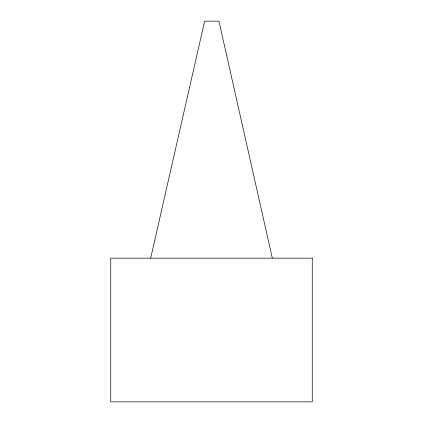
<?xml version="1.0" encoding="UTF-8"?>
<svg xmlns="http://www.w3.org/2000/svg" width="423" height="423" viewBox="0 0 423 423"><rect width="100%" height="100%" fill="white"/><g stroke="black" fill="none" stroke-linecap="round" stroke-linejoin="round"><path stroke-width="0.63" d="M150.688 258.157L204.632 21.15L218.945 21.15L272.312 258.157M312.259 258.157L110.741 258.157L110.741 401.85L312.259 401.85L312.259 258.157"/></g></svg>
